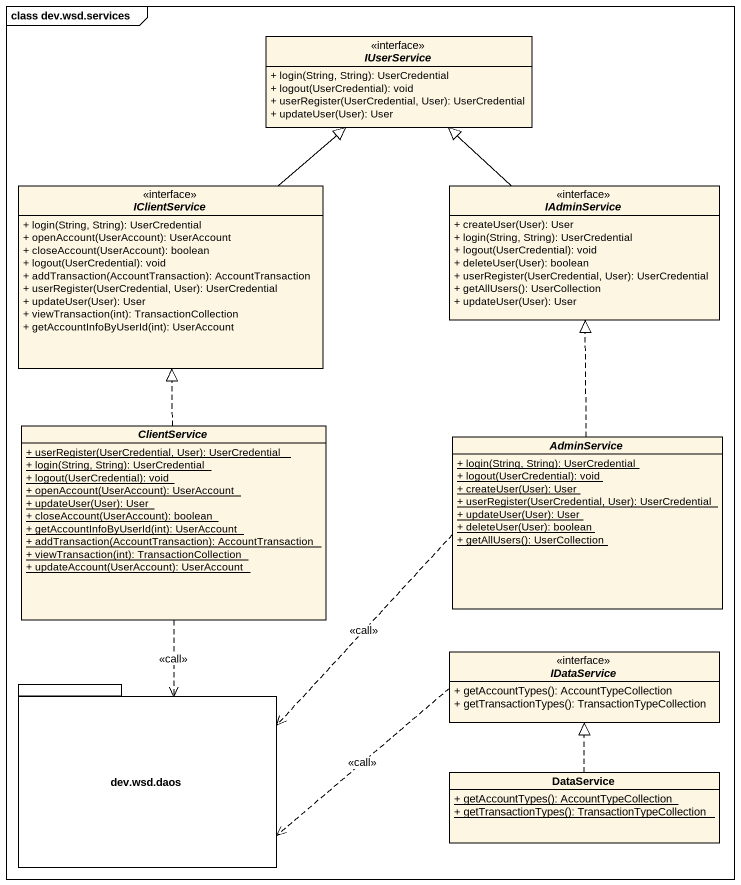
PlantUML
@startuml
mainframe class dev.wsd.services
hide circle
hide empty members
skinparam classAttributeIconSize 0
interface IUserService <<interface>> {
  + login(String, String): UserCredential
  + logout(UserCredential): void
  + userRegister(UserCredential, User): UserCredential
  + updateUser(User): User
}
interface IClientService <<interface>> {
  + login(String, String): UserCredential
  + openAccount(UserAccount): UserAccount
  + closeAccount(UserAccount): boolean
  + logout(UserCredential): void
  + addTransaction(AccountTransaction): AccountTransaction
  + userRegister(UserCredential, User): UserCredential
  + updateUser(User): User
  + viewTransaction(int): TransactionCollection
  + getAccountInfoByUserId(int): UserAccount
}
interface IAdminService <<interface>> {
  + createUser(User): User
  + login(String, String): UserCredential
  + logout(UserCredential): void
  + deleteUser(User): boolean
  + userRegister(UserCredential, User): UserCredential
  + getAllUsers(): UserCollection
  + updateUser(User): User
}
abstract class ClientService {
  {static} + userRegister(UserCredential, User): UserCredential
  {static} + login(String, String): UserCredential
  {static} + logout(UserCredential): void
  {static} + openAccount(UserAccount): UserAccount
  {static} + updateUser(User): User
  {static} + closeAccount(UserAccount): boolean
  {static} + getAccountInfoByUserId(int): UserAccount
  {static} + addTransaction(AccountTransaction): AccountTransaction
  {static} + viewTransaction(int): TransactionCollection
  {static} + updateAccount(UserAccount): UserAccount
}
abstract class AdminService {
  {static} + login(String, String): UserCredential
  {static} + logout(UserCredential): void
  {static} + createUser(User): User
  {static} + userRegister(UserCredential, User): UserCredential
  {static} + updateUser(User): User
  {static} + deleteUser(User): boolean
  {static} + getAllUsers(): UserCollection
}
interface IDataService <<interface>> {
  + getAccountTypes(): AccountTypeCollection
  + getTransactionTypes(): TransactionTypeCollection
}
package "dev.wsd.daos" as dev_wsd_daos {
}
class DataService {
  {static} + getAccountTypes(): AccountTypeCollection
  {static} + getTransactionTypes(): TransactionTypeCollection
}
IClientService -up-|> IUserService
IAdminService -up-|> IUserService
ClientService .up.|> IClientService
ClientService ..> dev_wsd_daos : <<call>>
AdminService .up.|> IAdminService
AdminService .left.> dev_wsd_daos : <<call>>
IDataService .left.> dev_wsd_daos : <<call>>
DataService .up.|> IDataService
@enduml
